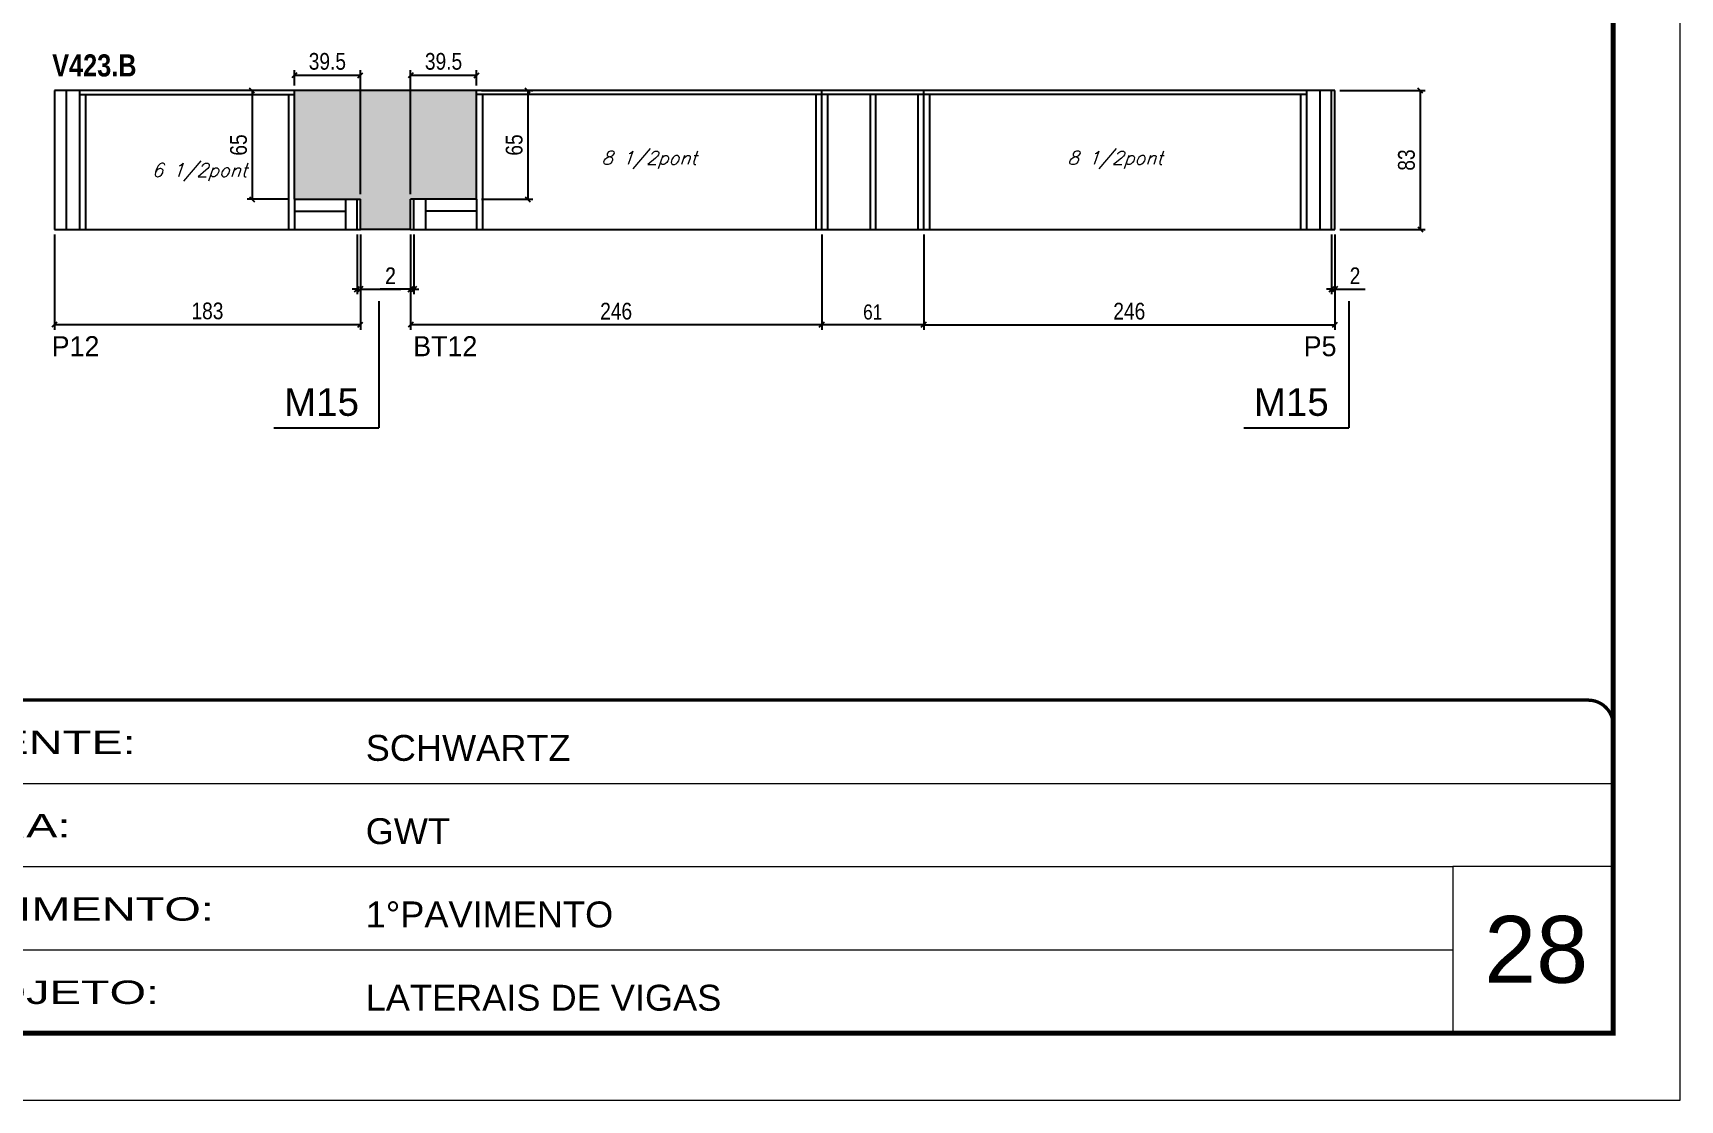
# Model space of a CAD drawing. Extents: x 13154 to 22413, y 1253 to 30260.
# Drawn here: x 18422 to 19408, y 21928 to 22566 of the extents above; entities that cross this region are included whole.
import ezdxf

# ---------------------------------------------------------------- set-up
doc = ezdxf.new("R2010")
doc.units = 0
doc.linetypes.add('CONTINUO', pattern=[0])
doc.linetypes.add('DASHED', pattern=[0.75, 0.5, -0.25])
for name, color, linetype in [('5', 5, 'Continuous'), ('COTA', 241, 'Continuous'), ('NOMENCLATURA', 7, 'Continuous'), ('Painéis', 200, 'Continuous'), ('SARR_2.2x7', 40, 'Continuous'), ('SARR_3.5x7', 81, 'Continuous'), ('texto', 7, 'Continuous')]:
    doc.layers.add(name, color=color, linetype=linetype)
for name, color, linetype, lineweight in [('CARIMBO', 255, 'Continuous', 9), ('Folhas', 255, 'Continuous', 9), ('SARRAFO DE PRESSAO', 251, 'DASHED', 9)]:
    doc.layers.add(name, color=color, linetype=linetype, lineweight=lineweight)
doc.styles.add('ARIAL', font='arial.ttf')
doc.styles.add('COTA TECNICA', font='techl___.ttf', dxfattribs={"height": 10})
doc.styles.add('COTA TECNICA-50', font='techl___.ttf', dxfattribs={"height": 9})
doc.styles.add('Romans', font='romans.shx')
doc.styles.add('ROMAS860', font='ROMAS860.SHX')
doc.styles.get("Standard").update_dxf_attribs({"font": 'arial.ttf'})
doc.styles.add('TECNICA', font='techb___.ttf', dxfattribs={"height": 10})
doc.styles.add('Tecnologia', font='')
doc.styles.get('Tecnologia').set_extended_font_data('Forgotten Futurist')
doc.dimstyles.new('COTA PAINEL-50', dxfattribs={"dimtxt": 9, "dimasz": 3, "dimexe": 3, "dimexo": 3, "dimgap": 3, "dimtad": 1, "dimdec": 1, "dimzin": 12, "dimdsep": 46, "dimtxsty": 'COTA TECNICA-50', "dimblk1": 'OBLIQUE', "dimblk2": 'OBLIQUE', "dimsah": 1, "dimcen": 0.9, "dimclrd": 4, "dimclre": 4, "dimclrt": 240, "dimadec": 1, "dimazin": 3, "dimtfac": 1, "dimtdec": 1, "dimtmove": 0, "dimatfit": 3, "dimfxl": 1, "dimtolj": 1, "dimtzin": 12, "dimarcsym": 0})
doc.dimstyles.new('PAINEL', dxfattribs={"dimtxt": 10, "dimasz": 3, "dimexe": 3, "dimexo": 3, "dimgap": 3, "dimtad": 1, "dimdec": 1, "dimzin": 12, "dimdsep": 46, "dimtxsty": 'COTA TECNICA', "dimblk1": 'OBLIQUE', "dimblk2": 'OBLIQUE', "dimsah": 1, "dimcen": 0.9, "dimclrd": 4, "dimclre": 4, "dimclrt": 240, "dimadec": 1, "dimazin": 3, "dimtfac": 1, "dimtdec": 1, "dimtmove": 0, "dimatfit": 3, "dimfxl": 1, "dimtolj": 1, "dimtzin": 12, "dimarcsym": 0})

# ---------------------------------------------------------------- blocks, each defined once
blk = doc.blocks.new('9999999999')
at = {"color": 30, "linetype": 'CONTINUO'}
for p, q in [((98564.56, 34379.64), (99583.98, 34379.64)), ((98564.56, 34329.83), (99487.98, 34329.83)), ((99583.98, 34329.83), (99487.98, 34329.83)), ((99487.98, 34329.83), (99487.98, 34230.21)), ((98564.56, 34280.02), (99487.98, 34280.02))]:
    blk.add_line(p, q, dxfattribs=at)
at = {"color": 30, "linetype": 'CONTINUO', "const_width": 2}
blk.add_lwpolyline([(99583.98, 34230.21), (99583.98, 34414.45, 0.414214), (99568.98, 34429.45), (98228.98, 34429.45, 0.414214), (98213.98, 34414.45), (98213.98, 34245.21, 0.414214), (98228.98, 34230.21), (99583.98, 34230.21)], format="xyb", dxfattribs=at)
at = {"layer": 'Folhas'}
blk.add_lwpolyline([(98138.98, 34190.21), (99623.98, 34190.21), (99623.98, 35240.21), (98138.98, 35240.21)], close=True, dxfattribs=at)
at = {"layer": 'Folhas', "color": 30, "const_width": 3}
blk.add_lwpolyline([(98213.98, 34230.21), (99583.98, 34230.21), (99583.98, 35200.21), (98213.98, 35200.21)], close=True, dxfattribs=at)
at = {"color": 7, "linetype": 'Continuous', "ltscale": 5, "style": 'ARIAL'}
for s, height, p in [('SCHWARTZ', 15.483, (98837.68, 34393.13)), ('GWT', 15.483, (98837.68, 34343.32)), ('1°PAVIMENTO', 15.4829, (98837.68, 34293.51)), ('LATERAIS DE VIGAS', 15.4829, (98837.68, 34243.7))]:
    blk.add_text(s, height=height, dxfattribs=at).set_placement(p)
at = {"layer": 'Folhas', "color": 7, "style": 'Tecnologia', "width": 1.5}
for s, p in [('CLIENTE:', (98573.65, 34397.17)), ('OBRA:', (98573.65, 34347.31)), ('PAVIMENTO:', (98573.65, 34297.5)), ('PROJETO:', (98573.65, 34247.69))]:
    blk.add_text(s, height=14, dxfattribs=at).set_placement(p)
blk = doc.blocks.new('_Oblique')
at = {"color": 0, "linetype": 'ByBlock', "lineweight": -2}
blk.add_line((-0.5, -0.5), (0.5, 0.5), dxfattribs=at)
blk = doc.blocks.new('*D1792')
at = {"layer": 'COTA', "color": 4, "linetype": 'ByBlock', "lineweight": -2, "transparency": 16777216}
for p, q in [((18894.38, 22445.57), (18894.38, 22388.5)), ((18955.38, 22445.57), (18955.38, 22388.5)), ((18955.38, 22391.5), (18894.38, 22391.5))]:
    blk.add_line(p, q, dxfattribs=at)
at = {"layer": 'Defpoints', "color": 0, "linetype": 'ByBlock', "transparency": 16777216}
for p in [(18894.38, 22448.57), (18955.38, 22448.57), (18894.38, 22391.5)]:
    blk.add_point(p, dxfattribs=at)
at = {"layer": 'COTA', "color": 4, "linetype": 'ByBlock', "lineweight": -2, "transparency": 16777216, "xscale": 3, "yscale": 3, "zscale": 3, "rotation": 180}
blk.add_blockref('_Oblique', (18894.38, 22391.5), dxfattribs=at)
at = {"layer": 'COTA', "color": 4, "linetype": 'ByBlock', "lineweight": -2, "transparency": 16777216, "xscale": 3, "yscale": 3, "zscale": 3}
blk.add_blockref('_Oblique', (18955.38, 22391.5), dxfattribs=at)
at = {"layer": 'COTA', "color": 240, "linetype": 'ByBlock', "transparency": 16777216, "insert": (18924.88, 22399.09), "char_height": 9, "attachment_point": 5, "style": 'COTA TECNICA-50'}
blk.add_mtext('\\A1;61', dxfattribs=at)
blk = doc.blocks.new('*D1796')
at = {"layer": 'COTA', "color": 4, "linetype": 'ByBlock', "lineweight": -2, "transparency": 16777216}
for p, q in [((18955.38, 22445.57), (18955.38, 22388.5)), ((19201.38, 22445.57), (19201.38, 22388.5)), ((18955.38, 22391.5), (19201.38, 22391.5))]:
    blk.add_line(p, q, dxfattribs=at)
at = {"layer": 'Defpoints', "color": 0, "linetype": 'ByBlock', "transparency": 16777216}
for p in [(18955.38, 22448.57), (19201.38, 22448.57), (19201.38, 22391.5)]:
    blk.add_point(p, dxfattribs=at)
at = {"layer": 'COTA', "color": 4, "linetype": 'ByBlock', "lineweight": -2, "transparency": 16777216, "xscale": 3, "yscale": 3, "zscale": 3, "rotation": 180}
blk.add_blockref('_Oblique', (18955.38, 22391.5), dxfattribs=at)
at = {"layer": 'COTA', "color": 4, "linetype": 'ByBlock', "lineweight": -2, "transparency": 16777216, "xscale": 3, "yscale": 3, "zscale": 3}
blk.add_blockref('_Oblique', (19201.38, 22391.5), dxfattribs=at)
at = {"layer": 'COTA', "color": 240, "linetype": 'ByBlock', "transparency": 16777216, "insert": (19078.38, 22399.6), "char_height": 10, "attachment_point": 5, "style": 'COTA TECNICA'}
blk.add_mtext('\\A1;246', dxfattribs=at)
blk = doc.blocks.new('*D1797')
at = {"layer": 'COTA', "color": 4, "linetype": 'ByBlock', "lineweight": -2, "transparency": 16777216}
for p, q in [((18648.38, 22445.57), (18648.38, 22388.5)), ((18894.38, 22445.57), (18894.38, 22388.5)), ((18894.38, 22391.5), (18648.38, 22391.5))]:
    blk.add_line(p, q, dxfattribs=at)
at = {"layer": 'Defpoints', "color": 0, "linetype": 'ByBlock', "transparency": 16777216}
for p in [(18648.38, 22448.57), (18894.38, 22448.57), (18648.38, 22391.5)]:
    blk.add_point(p, dxfattribs=at)
at = {"layer": 'COTA', "color": 4, "linetype": 'ByBlock', "lineweight": -2, "transparency": 16777216, "xscale": 3, "yscale": 3, "zscale": 3, "rotation": 180}
blk.add_blockref('_Oblique', (18648.38, 22391.5), dxfattribs=at)
at = {"layer": 'COTA', "color": 4, "linetype": 'ByBlock', "lineweight": -2, "transparency": 16777216, "xscale": 3, "yscale": 3, "zscale": 3}
blk.add_blockref('_Oblique', (18894.38, 22391.5), dxfattribs=at)
at = {"layer": 'COTA', "color": 240, "linetype": 'ByBlock', "transparency": 16777216, "insert": (18771.38, 22399.6), "char_height": 10, "attachment_point": 5, "style": 'COTA TECNICA'}
blk.add_mtext('\\A1;246', dxfattribs=at)
blk = doc.blocks.new('*D1793')
at = {"layer": 'COTA', "color": 4, "lineweight": -2, "transparency": 16777216}
for p, q in [((19199.38, 22445.57), (19199.38, 22409.82)), ((19201.38, 22445.57), (19201.38, 22409.82)), ((19199.38, 22412.82), (19196.38, 22412.82)), ((19199.38, 22412.82), (19201.38, 22412.82)), ((19201.38, 22412.82), (19219.5, 22412.82))]:
    blk.add_line(p, q, dxfattribs=at)
at = {"layer": 'Defpoints', "color": 0, "transparency": 16777216}
for p in [(19199.38, 22448.57), (19201.38, 22448.57), (19201.38, 22412.82)]:
    blk.add_point(p, dxfattribs=at)
at = {"layer": 'COTA', "color": 4, "lineweight": -2, "transparency": 16777216, "xscale": 3, "yscale": 3, "zscale": 3}
blk.add_blockref('_Oblique', (19199.38, 22412.82), dxfattribs=at)
at = {"layer": 'COTA', "color": 4, "lineweight": -2, "transparency": 16777216, "xscale": 3, "yscale": 3, "zscale": 3, "rotation": 180}
blk.add_blockref('_Oblique', (19201.38, 22412.82), dxfattribs=at)
at = {"layer": 'COTA', "color": 240, "transparency": 16777216, "insert": (19213.44, 22420.82), "char_height": 10, "attachment_point": 5, "style": 'COTA TECNICA'}
blk.add_mtext('\\A1;2', dxfattribs=at)
blk = doc.blocks.new('*D1794')
at = {"layer": 'COTA', "color": 4, "lineweight": -2, "transparency": 16777216}
for p, q in [((18648.38, 22445.57), (18648.38, 22409.82)), ((18650.38, 22445.57), (18650.38, 22409.82)), ((18648.38, 22412.82), (18630.27, 22412.82)), ((18650.38, 22412.82), (18648.38, 22412.82)), ((18650.38, 22412.82), (18653.38, 22412.82))]:
    blk.add_line(p, q, dxfattribs=at)
at = {"layer": 'Defpoints', "color": 0, "transparency": 16777216}
for p in [(18648.38, 22448.57), (18650.38, 22448.57), (18648.38, 22412.82)]:
    blk.add_point(p, dxfattribs=at)
at = {"layer": 'COTA', "color": 4, "lineweight": -2, "transparency": 16777216, "xscale": 3, "yscale": 3, "zscale": 3}
blk.add_blockref('_Oblique', (18648.38, 22412.82), dxfattribs=at)
at = {"layer": 'COTA', "color": 4, "lineweight": -2, "transparency": 16777216, "xscale": 3, "yscale": 3, "zscale": 3, "rotation": 180}
blk.add_blockref('_Oblique', (18650.38, 22412.82), dxfattribs=at)
at = {"layer": 'COTA', "color": 240, "transparency": 16777216, "insert": (18636.33, 22420.82), "char_height": 10, "attachment_point": 5, "style": 'COTA TECNICA'}
blk.add_mtext('\\A1;2', dxfattribs=at)
blk = doc.blocks.new('*D1795')
at = {"layer": 'COTA', "color": 4, "lineweight": -2, "transparency": 16777216}
for p, q in [((18435.38, 22445.57), (18435.38, 22388.5)), ((18618.38, 22445.57), (18618.38, 22388.5)), ((18618.38, 22391.5), (18435.38, 22391.5))]:
    blk.add_line(p, q, dxfattribs=at)
at = {"layer": 'Defpoints', "color": 0, "transparency": 16777216}
for p in [(18435.38, 22448.57), (18618.38, 22448.57), (18435.38, 22391.5)]:
    blk.add_point(p, dxfattribs=at)
at = {"layer": 'COTA', "color": 4, "lineweight": -2, "transparency": 16777216, "xscale": 3, "yscale": 3, "zscale": 3, "rotation": 180}
blk.add_blockref('_Oblique', (18435.38, 22391.5), dxfattribs=at)
at = {"layer": 'COTA', "color": 4, "lineweight": -2, "transparency": 16777216, "xscale": 3, "yscale": 3, "zscale": 3}
blk.add_blockref('_Oblique', (18618.38, 22391.5), dxfattribs=at)
at = {"layer": 'COTA', "color": 240, "transparency": 16777216, "insert": (18526.88, 22399.74), "char_height": 10, "attachment_point": 5, "style": 'COTA TECNICA'}
blk.add_mtext('\\A1;183', dxfattribs=at)
blk = doc.blocks.new('*D1800')
at = {"layer": 'COTA', "color": 4, "lineweight": -2, "transparency": 16777216}
for p, q in [((18575.88, 22531.57), (18550.63, 22531.57)), ((18553.63, 22531.57), (18553.63, 22466.57)), ((18575.88, 22466.57), (18550.63, 22466.57))]:
    blk.add_line(p, q, dxfattribs=at)
at = {"layer": 'Defpoints', "color": 0, "transparency": 16777216}
for p in [(18578.88, 22531.57), (18553.63, 22466.57), (18578.88, 22466.57)]:
    blk.add_point(p, dxfattribs=at)
at = {"layer": 'COTA', "color": 4, "lineweight": -2, "transparency": 16777216, "xscale": 3, "yscale": 3, "zscale": 3}
for p, rotation in [((18553.63, 22531.57), 90), ((18553.63, 22466.57), 270)]:
    blk.add_blockref('_Oblique', p, dxfattribs=dict(at, rotation=rotation))
at = {"layer": 'COTA', "color": 240, "transparency": 16777216, "insert": (18545.52, 22499.07), "char_height": 10, "attachment_point": 5, "rotation": 90, "style": 'COTA TECNICA'}
blk.add_mtext('\\A1;65', dxfattribs=at)
blk = doc.blocks.new('*D1798')
at = {"layer": 'COTA', "color": 4, "lineweight": -2, "transparency": 16777216}
for p, q in [((18690.88, 22531.57), (18721.52, 22531.57)), ((18718.52, 22531.57), (18718.52, 22466.57)), ((18690.88, 22466.57), (18721.52, 22466.57))]:
    blk.add_line(p, q, dxfattribs=at)
at = {"layer": 'Defpoints', "color": 0, "transparency": 16777216}
for p in [(18687.88, 22531.57), (18687.88, 22466.57), (18718.52, 22466.57)]:
    blk.add_point(p, dxfattribs=at)
at = {"layer": 'COTA', "color": 4, "lineweight": -2, "transparency": 16777216, "xscale": 3, "yscale": 3, "zscale": 3}
for p, rotation in [((18718.52, 22531.57), 90), ((18718.52, 22466.57), 270)]:
    blk.add_blockref('_Oblique', p, dxfattribs=dict(at, rotation=rotation))
at = {"layer": 'COTA', "color": 240, "transparency": 16777216, "insert": (18710.41, 22499.07), "char_height": 10, "attachment_point": 5, "rotation": 90, "style": 'COTA TECNICA'}
blk.add_mtext('\\A1;65', dxfattribs=at)
blk = doc.blocks.new('*D1799')
at = {"layer": 'COTA', "color": 4, "lineweight": -2, "transparency": 16777216}
for p, q in [((18616.38, 22445.57), (18616.38, 22409.82)), ((18618.38, 22445.57), (18618.38, 22409.82)), ((18616.38, 22412.82), (18613.38, 22412.82)), ((18616.38, 22412.82), (18618.38, 22412.82)), ((18618.38, 22412.82), (18642.55, 22412.82))]:
    blk.add_line(p, q, dxfattribs=at)
at = {"layer": 'Defpoints', "color": 0, "transparency": 16777216}
for p in [(18616.38, 22448.57), (18618.38, 22448.57), (18618.38, 22412.82)]:
    blk.add_point(p, dxfattribs=at)
at = {"layer": 'COTA', "color": 4, "lineweight": -2, "transparency": 16777216, "xscale": 3, "yscale": 3, "zscale": 3}
blk.add_blockref('_Oblique', (18616.38, 22412.82), dxfattribs=at)
at = {"layer": 'COTA', "color": 4, "lineweight": -2, "transparency": 16777216, "xscale": 3, "yscale": 3, "zscale": 3, "rotation": 180}
blk.add_blockref('_Oblique', (18618.38, 22412.82), dxfattribs=at)
at = {"layer": 'COTA', "color": 240, "transparency": 16777216, "insert": (18636.5, 22420.82), "char_height": 10, "attachment_point": 5, "style": 'COTA TECNICA'}
blk.add_mtext('\\A1;2', dxfattribs=at)
blk = doc.blocks.new('*D1801')
at = {"layer": 'COTA', "color": 4, "lineweight": -2, "transparency": 16777216}
for p, q in [((19204.38, 22531.57), (19255.46, 22531.57)), ((19252.46, 22531.57), (19252.46, 22448.57)), ((19204.38, 22448.57), (19255.46, 22448.57))]:
    blk.add_line(p, q, dxfattribs=at)
at = {"layer": 'Defpoints', "color": 0, "transparency": 16777216}
for p in [(19201.38, 22531.57), (19201.38, 22448.57), (19252.46, 22448.57)]:
    blk.add_point(p, dxfattribs=at)
at = {"layer": 'COTA', "color": 4, "lineweight": -2, "transparency": 16777216, "xscale": 3, "yscale": 3, "zscale": 3}
for p, rotation in [((19252.46, 22531.57), 90), ((19252.46, 22448.57), 270)]:
    blk.add_blockref('_Oblique', p, dxfattribs=dict(at, rotation=rotation))
at = {"layer": 'COTA', "color": 240, "transparency": 16777216, "insert": (19244.22, 22490.07), "char_height": 10, "attachment_point": 5, "rotation": 90, "style": 'COTA TECNICA'}
blk.add_mtext('\\A1;83', dxfattribs=at)
blk = doc.blocks.new('*D1802')
at = {"layer": 'COTA', "color": 4, "lineweight": -2, "transparency": 16777216}
for p, q in [((18578.88, 22534.57), (18578.88, 22543.79)), ((18578.88, 22540.79), (18618.38, 22540.79)), ((18618.38, 22469.57), (18618.38, 22543.79))]:
    blk.add_line(p, q, dxfattribs=at)
at = {"layer": 'Defpoints', "color": 0, "transparency": 16777216}
for p in [(18618.38, 22540.79), (18578.88, 22531.57), (18618.38, 22466.57)]:
    blk.add_point(p, dxfattribs=at)
at = {"layer": 'COTA', "color": 4, "lineweight": -2, "transparency": 16777216, "xscale": 3, "yscale": 3, "zscale": 3, "rotation": 180}
blk.add_blockref('_Oblique', (18578.88, 22540.79), dxfattribs=at)
at = {"layer": 'COTA', "color": 4, "lineweight": -2, "transparency": 16777216, "xscale": 3, "yscale": 3, "zscale": 3}
blk.add_blockref('_Oblique', (18618.38, 22540.79), dxfattribs=at)
at = {"layer": 'COTA', "color": 240, "transparency": 16777216, "insert": (18598.63, 22549.04), "char_height": 10, "attachment_point": 5, "style": 'COTA TECNICA'}
blk.add_mtext('\\A1;39.5', dxfattribs=at)
blk = doc.blocks.new('*D1803')
at = {"layer": 'COTA', "color": 4, "lineweight": -2, "transparency": 16777216}
for p, q in [((18648.38, 22469.57), (18648.38, 22543.79)), ((18648.38, 22540.79), (18687.88, 22540.79)), ((18687.88, 22534.57), (18687.88, 22543.79))]:
    blk.add_line(p, q, dxfattribs=at)
at = {"layer": 'Defpoints', "color": 0, "transparency": 16777216}
for p in [(18687.88, 22540.79), (18687.88, 22531.57), (18648.38, 22466.57)]:
    blk.add_point(p, dxfattribs=at)
at = {"layer": 'COTA', "color": 4, "lineweight": -2, "transparency": 16777216, "xscale": 3, "yscale": 3, "zscale": 3, "rotation": 180}
blk.add_blockref('_Oblique', (18648.38, 22540.79), dxfattribs=at)
at = {"layer": 'COTA', "color": 4, "lineweight": -2, "transparency": 16777216, "xscale": 3, "yscale": 3, "zscale": 3}
blk.add_blockref('_Oblique', (18687.88, 22540.79), dxfattribs=at)
at = {"layer": 'COTA', "color": 240, "transparency": 16777216, "insert": (18668.13, 22549.04), "char_height": 10, "attachment_point": 5, "style": 'COTA TECNICA'}
blk.add_mtext('\\A1;39.5', dxfattribs=at)

msp = doc.modelspace()

# ---------------------------------------------------------------- hatches: boundary and pattern name
at = {"layer": 'COTA'}
h = msp.add_hatch(dxfattribs=at)
h.set_pattern_fill('AR-CONC', color=256, scale=0.03)
h.set_pattern_definition([(50, (4768.5, 1148.575), (5.4655401, -0.4781726), [0.5715, -6.2865]), (355, (4768.5, 1148.575), (-1.0573026, 5.7317054), [0.4572, -5.0292175]), (100.451445, (4768.9555, 1148.535), (4.4082374, 5.2535326), [0.4857003, -5.3427073]), (46.1842, (4768.5, 1150.099), (8.1323712, -1.2612698), [0.85725, -9.42975]), (96.635558, (4769.178, 1149.994), (7.122124, 7.4227837), [0.7285507, -8.0140682]), (351.18415, (4768.5, 1150.099), (7.122124, 7.4227837), [0.685799, -7.543792]), (21, (4769.262, 1149.718), (4.5484317, -3.06795595), [0.5715, -6.2865]), (326, (4769.262, 1149.718), (1.8540609, 5.525639), [0.4572, -5.0292]), (71.451445, (4769.641, 1149.4624), (6.4024926, 2.4576831), [0.4857003, -5.3426981]), (37.5, (4768.5, 1148.5751), (0.0926581, 2.53665117), [0, -4.96824, 0, -5.1054, 0, -5.04825]), (7.5, (4768.5, 1148.575), (2.00458988, 3.00541724), [0, -2.91084, 0, -4.85394, 0, -1.92405]), (327.5, (4766.8007, 1148.5751), (4.06771786, -0.17186232), [0, -1.905, 0, -5.9436, 0, -7.8867]), (317.5, (4766.0387, 1148.575), (4.44387544, 0.76279473), [0, -2.4765, 0, -3.94716, 0, -5.6007])])
h.paths.add_polyline_path([(18687.88, 22466.57), (18687.88, 22531.57), (18578.88, 22531.57), (18578.88, 22466.57), (18618.38, 22466.57), (18618.38, 22448.57), (18648.38, 22448.57), (18648.38, 22466.57)])

# ---------------------------------------------------------------- linework, layer by layer
for p, q in [((18687.88, 22531.57), (18578.88, 22531.57)), ((18648.38, 22448.57), (18618.38, 22448.57))]:
    msp.add_line(p, q, dxfattribs=at)
at = {"layer": 'NOMENCLATURA', "linetype": 'Continuous'}
for p, q in [((18629.5, 22405.59), (18629.5, 22329.84)), ((19209.67, 22405.59), (19209.67, 22329.84)), ((18566.67, 22329.84), (18629.5, 22329.84)), ((19146.84, 22329.84), (19209.67, 22329.84))]:
    msp.add_line(p, q, dxfattribs=at)
at = {"layer": 'Painéis', "linetype": 'Continuous'}
for p, q in [((18578.88, 22531.57), (18435.38, 22531.57)), ((18435.38, 22531.57), (18435.38, 22448.57)), ((18578.88, 22466.57), (18578.88, 22531.57)), ((19201.38, 22531.57), (18687.88, 22531.57)), ((18687.88, 22466.57), (18687.88, 22531.57)), ((18894.38, 22448.57), (18894.38, 22531.57)), ((18955.38, 22448.57), (18955.38, 22531.57)), ((19199.38, 22448.57), (19199.38, 22531.57)), ((19201.38, 22448.57), (19201.38, 22531.57)), ((18578.88, 22466.57), (18618.38, 22466.57)), ((18616.38, 22448.57), (18616.38, 22466.57)), ((18618.38, 22448.57), (18618.38, 22466.57)), ((18648.38, 22448.57), (18648.38, 22466.57)), ((18687.88, 22466.57), (18648.38, 22466.57)), ((18650.38, 22448.57), (18650.38, 22466.57)), ((18435.38, 22448.57), (18618.38, 22448.57)), ((18648.38, 22448.57), (19201.38, 22448.57))]:
    msp.add_line(p, q, dxfattribs=at)
at = {"layer": 'SARR_2.2x7', "linetype": 'Continuous'}
for p, q in [((18442.38, 22531.57), (18442.38, 22448.57)), ((18450.38, 22529.37), (18578.88, 22529.37)), ((18894.38, 22529.37), (18687.88, 22529.37)), ((18955.38, 22529.37), (18894.38, 22529.37)), ((19184.38, 22529.37), (18955.38, 22529.37)), ((19192.38, 22531.57), (19192.38, 22448.57)), ((18578.88, 22459.57), (18609.38, 22459.57)), ((18609.38, 22466.57), (18609.38, 22448.57)), ((18657.38, 22466.57), (18657.38, 22448.57)), ((18687.88, 22459.57), (18657.38, 22459.57))]:
    msp.add_line(p, q, dxfattribs=at)
at = {"layer": 'SARR_3.5x7'}
for p, q in [((18450.38, 22531.57), (18450.38, 22448.57)), ((18453.88, 22529.37), (18453.88, 22448.57)), ((18575.38, 22529.37), (18575.38, 22448.57)), ((18691.38, 22529.37), (18691.38, 22448.57)), ((18890.88, 22529.37), (18890.88, 22448.57)), ((18897.88, 22529.37), (18897.88, 22448.57)), ((18923.29, 22529.37), (18923.29, 22448.57)), ((18926.79, 22448.57), (18926.79, 22529.37)), ((18951.88, 22529.37), (18951.88, 22448.57)), ((18958.88, 22529.37), (18958.88, 22448.57)), ((19180.88, 22529.37), (19180.88, 22448.57)), ((19184.38, 22531.57), (19184.38, 22448.57)), ((18578.88, 22466.57), (18578.88, 22448.57)), ((18687.88, 22466.57), (18687.88, 22448.57))]:
    msp.add_line(p, q, dxfattribs=at)

# ---------------------------------------------------------------- block references
at = {"layer": 'SARRAFO DE PRESSAO', "color": 6, "linetype": 'ByBlock'}
msp.add_blockref('9999999999', (-80216.1, -12262.48), dxfattribs=at)

# ---------------------------------------------------------------- texts
at = {"layer": '5', "linetype": 'Continuous', "style": 'ROMAS860'}
for s, p in [('P12', (18433.7, 22372.7)), ('BT12', (18649.99, 22372.7)), ('P5', (19182.71, 22372.7))]:
    msp.add_text(s, height=12, rotation=359.99996, dxfattribs=at).set_placement(p)
at = {"layer": 'CARIMBO', "style": 'ARIAL'}
msp.add_text('28', height=40, dxfattribs=at).set_placement((19290.74, 21997.87))
at = {"layer": 'NOMENCLATURA', "style": 'TECNICA'}
msp.add_text('V423.B', height=13.2, dxfattribs=at).set_placement((18434.01, 22540.09))
at = {"layer": 'NOMENCLATURA', "linetype": 'Continuous'}
for p in [(18572.72, 22337.04), (19152.88, 22337.04)]:
    msp.add_text('M15', height=16.5, dxfattribs=at).set_placement(p)
at = {"layer": 'texto', "color": 2, "char_height": 8, "attachment_point": 5, "style": 'Romans'}
for s, insert in [('{\\Q19;\\C256;8 1/2pont}', (18791.13, 22490.07)), ('{\\Q19;\\C256;8 1/2pont}', (19069.88, 22490.07)), ('{\\Q19;\\C256;6 1/2pont}', (18522.13, 22482.77))]:
    msp.add_mtext(s, dxfattribs=dict(at, insert=insert))

# ---------------------------------------------------------------- dimensions: what is measured, and where the dimension line sits
at = {"layer": 'COTA'}
for base, p1, p2, picture, middle in [((18618.38, 22540.79), (18578.88, 22531.57), (18618.38, 22466.57), '*D1802', (18598.63, 22549.04)), ((18687.88, 22540.79), (18648.38, 22466.57), (18687.88, 22531.57), '*D1803', (18668.13, 22549.04))]:
    dim = msp.add_linear_dim(base=base, p1=p1, p2=p2, dimstyle='PAINEL', dxfattribs=at)
    dim.commit()
    dim.dimension.update_dxf_attribs({"geometry": picture, "text_midpoint": middle})
for base, p1, p2, angle, picture, middle in [((18553.63, 22466.57), (18578.88, 22531.57), (18578.88, 22466.57), 90, '*D1800', (18545.52, 22499.07)), ((18718.52, 22466.57), (18687.88, 22531.57), (18687.88, 22466.57), 90, '*D1798', (18710.41, 22499.07)), ((19252.46, 22448.57), (19201.38, 22531.57), (19201.38, 22448.57), 90, '*D1801', (19244.22, 22490.07)), ((18435.38, 22391.5), (18618.38, 22448.57), (18435.38, 22448.57), 180, '*D1795', (18526.88, 22399.74)), ((18648.38, 22412.82), (18650.38, 22448.57), (18648.38, 22448.57), 180, '*D1794', (18636.33, 22420.82)), ((19201.38, 22412.82), (19199.38, 22448.57), (19201.38, 22448.57), 180, '*D1793', (19213.44, 22420.82))]:
    dim = msp.add_linear_dim(base=base, p1=p1, p2=p2, angle=angle, dimstyle='PAINEL', dxfattribs=at)
    dim.commit()
    dim.dimension.update_dxf_attribs({"geometry": picture, "text_midpoint": middle})
dim = msp.add_linear_dim(base=(18618.38, 22412.82), p1=(18616.38, 22448.57), p2=(18618.38, 22448.57), angle=180, dimstyle='PAINEL', dxfattribs=at)
dim.commit()
dim.dimension.update_dxf_attribs({"geometry": '*D1799', "text_midpoint": (18636.5, 22412.82), "dimtype": 160})
at = {"layer": 'COTA', "linetype": 'ByBlock'}
dim = msp.add_linear_dim(base=(18648.38, 22391.5), p1=(18894.38, 22448.57), p2=(18648.38, 22448.57), angle=180, dimstyle='PAINEL', dxfattribs=at)
dim.commit()
dim.dimension.update_dxf_attribs({"geometry": '*D1797', "text_midpoint": (18771.38, 22399.6)})
dim = msp.add_linear_dim(base=(18894.38, 22391.5), p1=(18955.38, 22448.57), p2=(18894.38, 22448.57), dimstyle='COTA PAINEL-50', override={"dimarcsym": 1}, dxfattribs=at)
dim.commit()
dim.dimension.update_dxf_attribs({"geometry": '*D1792', "text_midpoint": (18924.88, 22399.09)})
dim = msp.add_linear_dim(base=(19201.38, 22391.5), p1=(18955.38, 22448.57), p2=(19201.38, 22448.57), dimstyle='PAINEL', dxfattribs=at)
dim.commit()
dim.dimension.update_dxf_attribs({"geometry": '*D1796', "text_midpoint": (19078.38, 22399.6)})

doc.saveas('drawing.dxf')
